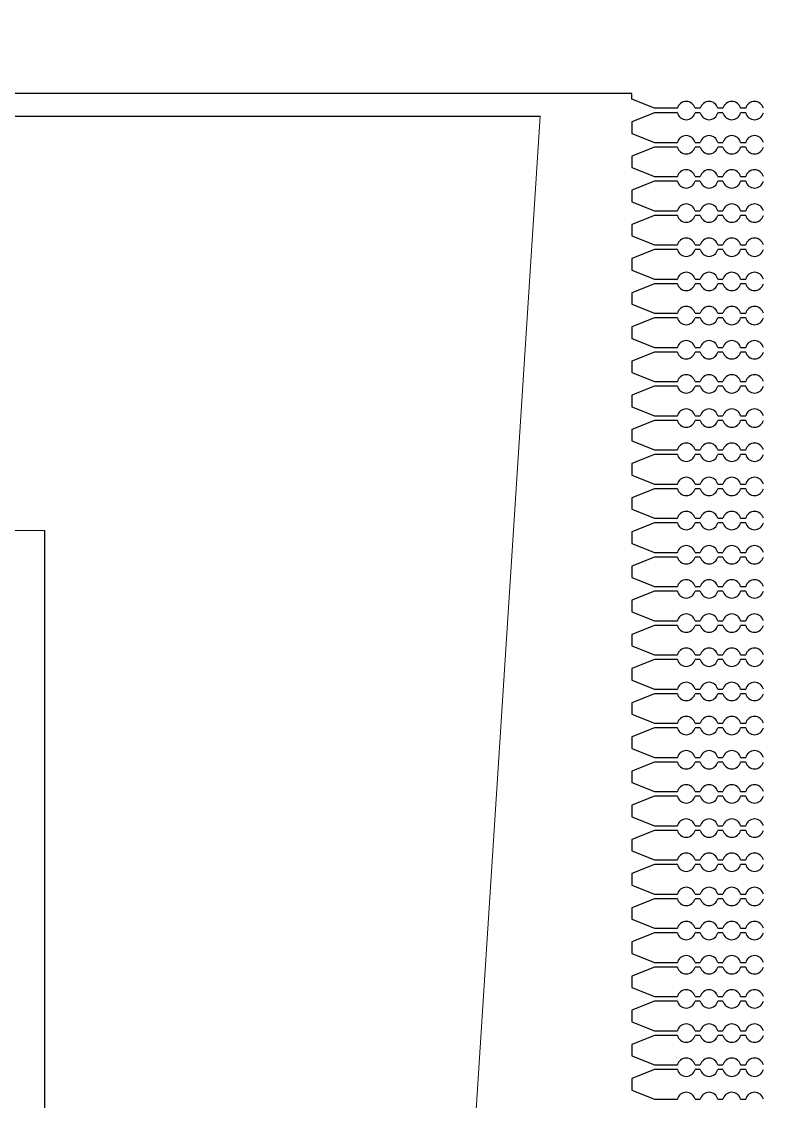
# Model space of a CAD drawing. Extents: x 4056 to 105656, y 4120 to 105720.
# Drawn here: x 56613 to 58241, y 76899 to 79270 of the extents above; entities that cross this region are included whole.
import ezdxf

# ---------------------------------------------------------------- set-up
doc = ezdxf.new("R2010")
doc.units = 13
doc.header["$MEASUREMENT"] = 0
doc.layers.add('Main Layer', color=7, linetype='Continuous', lineweight=0)

msp = doc.modelspace()

# ---------------------------------------------------------------- linework, layer by layer
for p, q in [((57952.1, 79111.7), (54007.4, 79111.7)), ((57952.1, 79099.2), (57952.1, 79111.7)), ((58002.1, 79079.2), (57952.1, 79099.2)), ((58052.1, 79079.2), (58002.1, 79079.2)), ((58102.1, 79079.2), (58090.9, 79079.2)), ((58152.1, 79079.2), (58140.9, 79079.2)), ((58202.1, 79079.2), (58190.9, 79079.2)), ((54057.4, 79061.7), (57750.8, 79061.7)), ((58002.1, 79069.2), (57952.1, 79049.2)), ((58052.1, 79069.2), (58002.1, 79069.2)), ((58002.1, 79069.2), (58002.1, 79069.2)), ((58102.1, 79069.2), (58090.9, 79069.2)), ((58152.1, 79069.2), (58140.9, 79069.2)), ((58202.1, 79069.2), (58190.9, 79069.2)), ((57952.1, 79049.2), (57952.1, 79024.2)), ((57952.1, 79024.2), (58002.1, 79004.2)), ((58002.1, 79004.2), (58052.1, 79004.2)), ((58090.9, 79004.2), (58102.1, 79004.2)), ((58140.9, 79004.2), (58152.1, 79004.2)), ((58190.9, 79004.2), (58202.1, 79004.2)), ((58002.1, 78994.2), (57952.1, 78974.2)), ((58052.1, 78994.2), (58002.1, 78994.2)), ((58002.1, 78994.2), (58002.1, 78994.2)), ((58102.1, 78994.2), (58090.9, 78994.2)), ((58152.1, 78994.2), (58140.9, 78994.2)), ((58202.1, 78994.2), (58190.9, 78994.2)), ((57952.1, 78974.2), (57952.1, 78949.2)), ((57952.1, 78949.2), (58002.1, 78929.2)), ((58002.1, 78919.2), (57952.1, 78899.2)), ((58002.1, 78929.2), (58052.1, 78929.2)), ((58052.1, 78919.2), (58002.1, 78919.2)), ((58002.1, 78919.2), (58002.1, 78919.2)), ((58090.9, 78929.2), (58102.1, 78929.2)), ((58102.1, 78919.2), (58090.9, 78919.2)), ((58140.9, 78929.2), (58152.1, 78929.2)), ((58152.1, 78919.2), (58140.9, 78919.2)), ((58190.9, 78929.2), (58202.1, 78929.2)), ((58202.1, 78919.2), (58190.9, 78919.2)), ((57952.1, 78899.2), (57952.1, 78874.2)), ((57952.1, 78874.2), (58002.1, 78854.2)), ((58002.1, 78844.2), (57952.1, 78824.2)), ((58002.1, 78854.2), (58052.1, 78854.2)), ((58052.1, 78844.2), (58002.1, 78844.2)), ((58002.1, 78844.2), (58002.1, 78844.2)), ((58090.9, 78854.2), (58102.1, 78854.2)), ((58102.1, 78844.2), (58090.9, 78844.2)), ((58140.9, 78854.2), (58152.1, 78854.2)), ((58152.1, 78844.2), (58140.9, 78844.2)), ((58190.9, 78854.2), (58202.1, 78854.2)), ((58202.1, 78844.2), (58190.9, 78844.2)), ((57952.1, 78824.2), (57952.1, 78799.2)), ((57952.1, 78799.2), (58002.1, 78779.2)), ((58002.1, 78769.2), (57952.1, 78749.2)), ((58002.1, 78779.2), (58052.1, 78779.2)), ((58052.1, 78769.2), (58002.1, 78769.2)), ((58002.1, 78769.2), (58002.1, 78769.2)), ((58090.9, 78779.2), (58102.1, 78779.2)), ((58102.1, 78769.2), (58090.9, 78769.2)), ((58140.9, 78779.2), (58152.1, 78779.2)), ((58152.1, 78769.2), (58140.9, 78769.2)), ((58190.9, 78779.2), (58202.1, 78779.2)), ((58202.1, 78769.2), (58190.9, 78769.2)), ((57952.1, 78749.2), (57952.1, 78724.2)), ((57952.1, 78724.2), (58002.1, 78704.2)), ((58002.1, 78704.2), (58052.1, 78704.2)), ((58090.9, 78704.2), (58102.1, 78704.2)), ((58140.9, 78704.2), (58152.1, 78704.2)), ((58190.9, 78704.2), (58202.1, 78704.2)), ((58002.1, 78694.2), (57952.1, 78674.2)), ((57952.1, 78674.2), (57952.1, 78649.2)), ((58052.1, 78694.2), (58002.1, 78694.2)), ((58002.1, 78694.2), (58002.1, 78694.2)), ((58102.1, 78694.2), (58090.9, 78694.2)), ((58152.1, 78694.2), (58140.9, 78694.2)), ((58202.1, 78694.2), (58190.9, 78694.2)), ((57952.1, 78649.2), (58002.1, 78629.2)), ((58002.1, 78629.2), (58052.1, 78629.2)), ((58090.9, 78629.2), (58102.1, 78629.2)), ((58140.9, 78629.2), (58152.1, 78629.2)), ((58190.9, 78629.2), (58202.1, 78629.2)), ((58002.1, 78619.2), (57952.1, 78599.2)), ((58052.1, 78619.2), (58002.1, 78619.2)), ((58002.1, 78619.2), (58002.1, 78619.2)), ((58102.1, 78619.2), (58090.9, 78619.2)), ((58152.1, 78619.2), (58140.9, 78619.2)), ((58202.1, 78619.2), (58190.9, 78619.2)), ((57952.1, 78599.2), (57952.1, 78574.2)), ((57952.1, 78574.2), (58002.1, 78554.2)), ((58002.1, 78554.2), (58052.1, 78554.2)), ((58090.9, 78554.2), (58102.1, 78554.2)), ((58140.9, 78554.2), (58152.1, 78554.2)), ((58190.9, 78554.2), (58202.1, 78554.2)), ((58002.1, 78544.2), (57952.1, 78524.2)), ((58052.1, 78544.2), (58002.1, 78544.2)), ((58002.1, 78544.2), (58002.1, 78544.2)), ((58102.1, 78544.2), (58090.9, 78544.2)), ((58152.1, 78544.2), (58140.9, 78544.2)), ((58202.1, 78544.2), (58190.9, 78544.2)), ((57952.1, 78524.2), (57952.1, 78499.2)), ((57952.1, 78499.2), (58002.1, 78479.2)), ((58002.1, 78469.2), (57952.1, 78449.2)), ((58002.1, 78479.2), (58052.1, 78479.2)), ((58052.1, 78469.2), (58002.1, 78469.2)), ((58002.1, 78469.2), (58002.1, 78469.2)), ((58090.9, 78479.2), (58102.1, 78479.2)), ((58102.1, 78469.2), (58090.9, 78469.2)), ((58140.9, 78479.2), (58152.1, 78479.2)), ((58152.1, 78469.2), (58140.9, 78469.2)), ((58190.9, 78479.2), (58202.1, 78479.2)), ((58202.1, 78469.2), (58190.9, 78469.2)), ((57952.1, 78449.2), (57952.1, 78424.2)), ((57952.1, 78424.2), (58002.1, 78404.2)), ((58002.1, 78394.2), (57952.1, 78374.2)), ((58002.1, 78404.2), (58052.1, 78404.2)), ((58052.1, 78394.2), (58002.1, 78394.2)), ((58002.1, 78394.2), (58002.1, 78394.2)), ((58090.9, 78404.2), (58102.1, 78404.2)), ((58102.1, 78394.2), (58090.9, 78394.2)), ((58140.9, 78404.2), (58152.1, 78404.2)), ((58152.1, 78394.2), (58140.9, 78394.2)), ((58190.9, 78404.2), (58202.1, 78404.2)), ((58202.1, 78394.2), (58190.9, 78394.2)), ((57952.1, 78374.2), (57952.1, 78349.2)), ((57952.1, 78349.2), (58002.1, 78329.2)), ((58002.1, 78319.2), (57952.1, 78299.2)), ((58002.1, 78329.2), (58052.1, 78329.2)), ((58052.1, 78319.2), (58002.1, 78319.2)), ((58002.1, 78319.2), (58002.1, 78319.2)), ((58090.9, 78329.2), (58102.1, 78329.2)), ((58102.1, 78319.2), (58090.9, 78319.2)), ((58140.9, 78329.2), (58152.1, 78329.2)), ((58152.1, 78319.2), (58140.9, 78319.2)), ((58190.9, 78329.2), (58202.1, 78329.2)), ((58202.1, 78319.2), (58190.9, 78319.2)), ((57952.1, 78299.2), (57952.1, 78274.2)), ((57952.1, 78274.2), (58002.1, 78254.2)), ((58002.1, 78244.2), (57952.1, 78224.2)), ((58002.1, 78254.2), (58052.1, 78254.2)), ((58052.1, 78244.2), (58002.1, 78244.2)), ((58002.1, 78244.2), (58002.1, 78244.2)), ((58090.9, 78254.2), (58102.1, 78254.2)), ((58102.1, 78244.2), (58090.9, 78244.2)), ((58140.9, 78254.2), (58152.1, 78254.2)), ((58152.1, 78244.2), (58140.9, 78244.2)), ((58190.9, 78254.2), (58202.1, 78254.2)), ((58202.1, 78244.2), (58190.9, 78244.2)), ((57952.1, 78224.2), (57952.1, 78199.2)), ((57952.1, 78199.2), (58002.1, 78179.2)), ((58002.1, 78179.2), (58052.1, 78179.2)), ((58090.9, 78179.2), (58102.1, 78179.2)), ((58140.9, 78179.2), (58152.1, 78179.2)), ((58190.9, 78179.2), (58202.1, 78179.2)), ((56662.7, 78152.2), (56662.7, 74998.8)), ((58002.1, 78169.2), (57952.1, 78149.2)), ((57952.1, 78149.2), (57952.1, 78124.2)), ((58052.1, 78169.2), (58002.1, 78169.2)), ((58002.1, 78169.2), (58002.1, 78169.2)), ((58102.1, 78169.2), (58090.9, 78169.2)), ((58152.1, 78169.2), (58140.9, 78169.2)), ((58202.1, 78169.2), (58190.9, 78169.2)), ((57952.1, 78124.2), (58002.1, 78104.2)), ((58002.1, 78104.2), (58052.1, 78104.2)), ((58090.9, 78104.2), (58102.1, 78104.2)), ((58140.9, 78104.2), (58152.1, 78104.2)), ((58190.9, 78104.2), (58202.1, 78104.2)), ((58002.1, 78094.2), (57952.1, 78074.2)), ((58052.1, 78094.2), (58002.1, 78094.2)), ((58002.1, 78094.2), (58002.1, 78094.2)), ((58102.1, 78094.2), (58090.9, 78094.2)), ((58152.1, 78094.2), (58140.9, 78094.2)), ((58202.1, 78094.2), (58190.9, 78094.2)), ((57952.1, 78074.2), (57952.1, 78049.2)), ((57952.1, 78049.2), (58002.1, 78029.2)), ((58002.1, 78019.2), (57952.1, 77999.2)), ((58002.1, 78029.2), (58052.1, 78029.2)), ((58052.1, 78019.2), (58002.1, 78019.2)), ((58002.1, 78019.2), (58002.1, 78019.2)), ((58090.9, 78029.2), (58102.1, 78029.2)), ((58102.1, 78019.2), (58090.9, 78019.2)), ((58140.9, 78029.2), (58152.1, 78029.2)), ((58152.1, 78019.2), (58140.9, 78019.2)), ((58190.9, 78029.2), (58202.1, 78029.2)), ((58202.1, 78019.2), (58190.9, 78019.2)), ((57952.1, 77999.2), (57952.1, 77974.2)), ((57952.1, 77974.2), (58002.1, 77954.2)), ((58002.1, 77944.2), (57952.1, 77924.2)), ((58002.1, 77954.2), (58052.1, 77954.2)), ((58052.1, 77944.2), (58002.1, 77944.2)), ((58002.1, 77944.2), (58002.1, 77944.2)), ((58090.9, 77954.2), (58102.1, 77954.2)), ((58102.1, 77944.2), (58090.9, 77944.2)), ((58140.9, 77954.2), (58152.1, 77954.2)), ((58152.1, 77944.2), (58140.9, 77944.2)), ((58190.9, 77954.2), (58202.1, 77954.2)), ((58202.1, 77944.2), (58190.9, 77944.2)), ((57952.1, 77924.2), (57952.1, 77899.2)), ((57952.1, 77899.2), (58002.1, 77879.2)), ((58002.1, 77869.2), (57952.1, 77849.2)), ((58002.1, 77879.2), (58052.1, 77879.2)), ((58052.1, 77869.2), (58002.1, 77869.2)), ((58002.1, 77869.2), (58002.1, 77869.2)), ((58090.9, 77879.2), (58102.1, 77879.2)), ((58102.1, 77869.2), (58090.9, 77869.2)), ((58140.9, 77879.2), (58152.1, 77879.2)), ((58152.1, 77869.2), (58140.9, 77869.2)), ((58190.9, 77879.2), (58202.1, 77879.2)), ((58202.1, 77869.2), (58190.9, 77869.2)), ((57952.1, 77849.2), (57952.1, 77824.2)), ((57952.1, 77824.2), (58002.1, 77804.2)), ((58002.1, 77794.2), (57952.1, 77774.2)), ((58002.1, 77804.2), (58052.1, 77804.2)), ((58052.1, 77794.2), (58002.1, 77794.2)), ((58002.1, 77794.2), (58002.1, 77794.2)), ((58090.9, 77804.2), (58102.1, 77804.2)), ((58102.1, 77794.2), (58090.9, 77794.2)), ((58140.9, 77804.2), (58152.1, 77804.2)), ((58152.1, 77794.2), (58140.9, 77794.2)), ((58190.9, 77804.2), (58202.1, 77804.2)), ((58202.1, 77794.2), (58190.9, 77794.2)), ((57952.1, 77774.2), (57952.1, 77749.2)), ((57952.1, 77749.2), (58002.1, 77729.2)), ((58002.1, 77729.2), (58052.1, 77729.2)), ((58090.9, 77729.2), (58102.1, 77729.2)), ((58140.9, 77729.2), (58152.1, 77729.2)), ((58190.9, 77729.2), (58202.1, 77729.2)), ((58002.1, 77719.2), (57952.1, 77699.2)), ((57952.1, 77699.2), (57952.1, 77674.2)), ((58052.1, 77719.2), (58002.1, 77719.2)), ((58002.1, 77719.2), (58002.1, 77719.2)), ((58102.1, 77719.2), (58090.9, 77719.2)), ((58152.1, 77719.2), (58140.9, 77719.2)), ((58202.1, 77719.2), (58190.9, 77719.2)), ((57952.1, 77674.2), (58002.1, 77654.2)), ((58002.1, 77654.2), (58052.1, 77654.2)), ((58090.9, 77654.2), (58102.1, 77654.2)), ((58140.9, 77654.2), (58152.1, 77654.2)), ((58190.9, 77654.2), (58202.1, 77654.2)), ((58002.1, 77644.2), (57952.1, 77624.2)), ((58052.1, 77644.2), (58002.1, 77644.2)), ((58002.1, 77644.2), (58002.1, 77644.2)), ((58102.1, 77644.2), (58090.9, 77644.2)), ((58152.1, 77644.2), (58140.9, 77644.2)), ((58202.1, 77644.2), (58190.9, 77644.2)), ((57952.1, 77624.2), (57952.1, 77599.2)), ((57952.1, 77599.2), (58002.1, 77579.2)), ((58002.1, 77569.2), (57952.1, 77549.2)), ((58002.1, 77579.2), (58052.1, 77579.2)), ((58052.1, 77569.2), (58002.1, 77569.2)), ((58002.1, 77569.2), (58002.1, 77569.2)), ((58090.9, 77579.2), (58102.1, 77579.2)), ((58102.1, 77569.2), (58090.9, 77569.2)), ((58140.9, 77579.2), (58152.1, 77579.2)), ((58152.1, 77569.2), (58140.9, 77569.2)), ((58190.9, 77579.2), (58202.1, 77579.2)), ((58202.1, 77569.2), (58190.9, 77569.2)), ((57952.1, 77549.2), (57952.1, 77524.2)), ((57952.1, 77524.2), (58002.1, 77504.2)), ((58002.1, 77494.2), (57952.1, 77474.2)), ((58002.1, 77504.2), (58052.1, 77504.2)), ((58052.1, 77494.2), (58002.1, 77494.2)), ((58002.1, 77494.2), (58002.1, 77494.2)), ((58090.9, 77504.2), (58102.1, 77504.2)), ((58102.1, 77494.2), (58090.9, 77494.2)), ((58140.9, 77504.2), (58152.1, 77504.2)), ((58152.1, 77494.2), (58140.9, 77494.2)), ((58190.9, 77504.2), (58202.1, 77504.2)), ((58202.1, 77494.2), (58190.9, 77494.2)), ((57952.1, 77474.2), (57952.1, 77449.2)), ((57952.1, 77449.2), (58002.1, 77429.2)), ((58002.1, 77419.2), (57952.1, 77399.2)), ((58002.1, 77429.2), (58052.1, 77429.2)), ((58052.1, 77419.2), (58002.1, 77419.2)), ((58002.1, 77419.2), (58002.1, 77419.2)), ((58090.9, 77429.2), (58102.1, 77429.2)), ((58102.1, 77419.2), (58090.9, 77419.2)), ((58140.9, 77429.2), (58152.1, 77429.2)), ((58152.1, 77419.2), (58140.9, 77419.2)), ((58190.9, 77429.2), (58202.1, 77429.2)), ((58202.1, 77419.2), (58190.9, 77419.2)), ((57952.1, 77399.2), (57952.1, 77374.2)), ((57952.1, 77374.2), (58002.1, 77354.2)), ((58002.1, 77344.2), (57952.1, 77324.2)), ((58002.1, 77354.2), (58052.1, 77354.2)), ((58052.1, 77344.2), (58002.1, 77344.2)), ((58002.1, 77344.2), (58002.1, 77344.2)), ((58090.9, 77354.2), (58102.1, 77354.2)), ((58102.1, 77344.2), (58090.9, 77344.2)), ((58140.9, 77354.2), (58152.1, 77354.2)), ((58152.1, 77344.2), (58140.9, 77344.2)), ((58190.9, 77354.2), (58202.1, 77354.2)), ((58202.1, 77344.2), (58190.9, 77344.2)), ((57952.1, 77324.2), (57952.1, 77299.2)), ((57952.1, 77299.2), (58002.1, 77279.2)), ((58002.1, 77279.2), (58052.1, 77279.2)), ((58090.9, 77279.2), (58102.1, 77279.2)), ((58140.9, 77279.2), (58152.1, 77279.2)), ((58190.9, 77279.2), (58202.1, 77279.2)), ((58002.1, 77269.2), (57952.1, 77249.2)), ((57952.1, 77249.2), (57952.1, 77224.2)), ((58052.1, 77269.2), (58002.1, 77269.2)), ((58002.1, 77269.2), (58002.1, 77269.2)), ((58102.1, 77269.2), (58090.9, 77269.2)), ((58152.1, 77269.2), (58140.9, 77269.2)), ((58202.1, 77269.2), (58190.9, 77269.2)), ((57952.1, 77224.2), (58002.1, 77204.2)), ((58002.1, 77204.2), (58052.1, 77204.2)), ((58090.9, 77204.2), (58102.1, 77204.2)), ((58140.9, 77204.2), (58152.1, 77204.2)), ((58190.9, 77204.2), (58202.1, 77204.2)), ((58002.1, 77194.2), (57952.1, 77174.2)), ((58052.1, 77194.2), (58002.1, 77194.2)), ((58002.1, 77194.2), (58002.1, 77194.2)), ((58102.1, 77194.2), (58090.9, 77194.2)), ((58152.1, 77194.2), (58140.9, 77194.2)), ((58202.1, 77194.2), (58190.9, 77194.2)), ((57952.1, 77174.2), (57952.1, 77149.2)), ((57952.1, 77149.2), (58002.1, 77129.2)), ((58002.1, 77119.2), (57952.1, 77099.2)), ((58002.1, 77129.2), (58052.1, 77129.2)), ((58052.1, 77119.2), (58002.1, 77119.2)), ((58002.1, 77119.2), (58002.1, 77119.2)), ((58090.9, 77129.2), (58102.1, 77129.2)), ((58102.1, 77119.2), (58090.9, 77119.2)), ((58140.9, 77129.2), (58152.1, 77129.2)), ((58152.1, 77119.2), (58140.9, 77119.2)), ((58190.9, 77129.2), (58202.1, 77129.2)), ((58202.1, 77119.2), (58190.9, 77119.2)), ((57952.1, 77099.2), (57952.1, 77074.2)), ((57952.1, 77074.2), (58002.1, 77054.2)), ((58002.1, 77044.2), (57952.1, 77024.2)), ((58002.1, 77054.2), (58052.1, 77054.2)), ((58052.1, 77044.2), (58002.1, 77044.2)), ((58002.1, 77044.2), (58002.1, 77044.2)), ((58090.9, 77054.2), (58102.1, 77054.2)), ((58102.1, 77044.2), (58090.9, 77044.2)), ((58140.9, 77054.2), (58152.1, 77054.2)), ((58152.1, 77044.2), (58140.9, 77044.2)), ((58190.9, 77054.2), (58202.1, 77054.2)), ((58202.1, 77044.2), (58190.9, 77044.2)), ((57952.1, 77024.2), (57952.1, 76999.2)), ((57952.1, 76999.2), (58002.1, 76979.2)), ((58002.1, 76969.2), (57952.1, 76949.2)), ((58002.1, 76979.2), (58052.1, 76979.2)), ((58052.1, 76969.2), (58002.1, 76969.2)), ((58002.1, 76969.2), (58002.1, 76969.2)), ((58090.9, 76979.2), (58102.1, 76979.2)), ((58102.1, 76969.2), (58090.9, 76969.2)), ((58140.9, 76979.2), (58152.1, 76979.2)), ((58152.1, 76969.2), (58140.9, 76969.2)), ((58190.9, 76979.2), (58202.1, 76979.2)), ((58202.1, 76969.2), (58190.9, 76969.2)), ((57952.1, 76949.2), (57952.1, 76924.2)), ((57952.1, 76924.2), (58002.1, 76904.2)), ((58002.1, 76904.2), (58052.1, 76904.2)), ((58090.9, 76904.2), (58102.1, 76904.2)), ((58140.9, 76904.2), (58152.1, 76904.2)), ((58190.9, 76904.2), (58202.1, 76904.2))]:
    msp.add_line(p, q)
at = {"lineweight": 0}
for p, q in [((57750.8, 79061.7), (57460.2, 74549.2)), ((56662.7, 78152.2), (54186.1, 78152.2))]:
    msp.add_line(p, q, dxfattribs=at)
msp.add_circle((61011.6, 73976.1), 11000, dxfattribs=at)
for centre, start, end in [((58071.5, 79074.2), 14.4775, 165.5225), ((58121.5, 79074.2), 14.4775, 165.5225), ((58171.5, 79074.2), 14.4775, 165.5225), ((58221.5, 79074.2), 14.4775, 165.5225), ((58071.5, 79074.2), 194.4775, 345.5225), ((58121.5, 79074.2), 194.4775, 345.5225), ((58171.5, 79074.2), 194.4775, 345.5225), ((58221.5, 79074.2), 194.4775, 345.5225), ((58071.5, 78999.2), 14.4775, 165.5225), ((58121.5, 78999.2), 14.4775, 165.5225), ((58171.5, 78999.2), 14.4775, 165.5225), ((58221.5, 78999.2), 14.4775, 165.5225), ((58071.5, 78999.2), 194.4775, 345.5225), ((58121.5, 78999.2), 194.4775, 345.5225), ((58171.5, 78999.2), 194.4775, 345.5225), ((58221.5, 78999.2), 194.4775, 345.5225), ((58071.5, 78924.2), 14.4775, 165.5225), ((58121.5, 78924.2), 14.4775, 165.5225), ((58171.5, 78924.2), 14.4775, 165.5225), ((58221.5, 78924.2), 14.4775, 165.5225), ((58071.5, 78924.2), 194.4775, 345.5225), ((58121.5, 78924.2), 194.4775, 345.5225), ((58171.5, 78924.2), 194.4775, 345.5225), ((58221.5, 78924.2), 194.4775, 345.5225), ((58071.5, 78849.2), 14.4775, 165.5225), ((58121.5, 78849.2), 14.4775, 165.5225), ((58171.5, 78849.2), 14.4775, 165.5225), ((58221.5, 78849.2), 14.4775, 165.5225), ((58071.5, 78849.2), 194.4775, 345.5225), ((58121.5, 78849.2), 194.4775, 345.5225), ((58171.5, 78849.2), 194.4775, 345.5225), ((58221.5, 78849.2), 194.4775, 345.5225), ((58071.5, 78774.2), 14.4775, 165.5225), ((58121.5, 78774.2), 14.4775, 165.5225), ((58171.5, 78774.2), 14.4775, 165.5225), ((58221.5, 78774.2), 14.4775, 165.5225), ((58071.5, 78774.2), 194.4775, 345.5225), ((58121.5, 78774.2), 194.4775, 345.5225), ((58171.5, 78774.2), 194.4775, 345.5225), ((58221.5, 78774.2), 194.4775, 345.5225), ((58071.5, 78699.2), 14.4775, 165.5225), ((58121.5, 78699.2), 14.4775, 165.5225), ((58171.5, 78699.2), 14.4775, 165.5225), ((58221.5, 78699.2), 14.4775, 165.5225), ((58071.5, 78699.2), 194.4775, 345.5225), ((58121.5, 78699.2), 194.4775, 345.5225), ((58171.5, 78699.2), 194.4775, 345.5225), ((58221.5, 78699.2), 194.4775, 345.5225), ((58071.5, 78624.2), 14.4775, 165.5225), ((58121.5, 78624.2), 14.4775, 165.5225), ((58171.5, 78624.2), 14.4775, 165.5225), ((58221.5, 78624.2), 14.4775, 165.5225), ((58071.5, 78624.2), 194.4775, 345.5225), ((58121.5, 78624.2), 194.4775, 345.5225), ((58171.5, 78624.2), 194.4775, 345.5225), ((58221.5, 78624.2), 194.4775, 345.5225), ((58071.5, 78549.2), 14.4775, 165.5225), ((58121.5, 78549.2), 14.4775, 165.5225), ((58171.5, 78549.2), 14.4775, 165.5225), ((58221.5, 78549.2), 14.4775, 165.5225), ((58071.5, 78549.2), 194.4775, 345.5225), ((58121.5, 78549.2), 194.4775, 345.5225), ((58171.5, 78549.2), 194.4775, 345.5225), ((58221.5, 78549.2), 194.4775, 345.5225), ((58071.5, 78474.2), 14.4775, 165.5225), ((58121.5, 78474.2), 14.4775, 165.5225), ((58171.5, 78474.2), 14.4775, 165.5225), ((58221.5, 78474.2), 14.4775, 165.5225), ((58071.5, 78474.2), 194.4775, 345.5225), ((58121.5, 78474.2), 194.4775, 345.5225), ((58171.5, 78474.2), 194.4775, 345.5225), ((58221.5, 78474.2), 194.4775, 345.5225), ((58071.5, 78399.2), 14.4775, 165.5225), ((58121.5, 78399.2), 14.4775, 165.5225), ((58171.5, 78399.2), 14.4775, 165.5225), ((58221.5, 78399.2), 14.4775, 165.5225), ((58071.5, 78399.2), 194.4775, 345.5225), ((58121.5, 78399.2), 194.4775, 345.5225), ((58171.5, 78399.2), 194.4775, 345.5225), ((58221.5, 78399.2), 194.4775, 345.5225), ((58071.5, 78324.2), 14.4775, 165.5225), ((58121.5, 78324.2), 14.4775, 165.5225), ((58171.5, 78324.2), 14.4775, 165.5225), ((58221.5, 78324.2), 14.4775, 165.5225), ((58071.5, 78324.2), 194.4775, 345.5225), ((58121.5, 78324.2), 194.4775, 345.5225), ((58171.5, 78324.2), 194.4775, 345.5225), ((58221.5, 78324.2), 194.4775, 345.5225), ((58071.5, 78249.2), 14.4775, 165.5225), ((58121.5, 78249.2), 14.4775, 165.5225), ((58171.5, 78249.2), 14.4775, 165.5225), ((58221.5, 78249.2), 14.4775, 165.5225), ((58071.5, 78249.2), 194.4775, 345.5225), ((58121.5, 78249.2), 194.4775, 345.5225), ((58171.5, 78249.2), 194.4775, 345.5225), ((58221.5, 78249.2), 194.4775, 345.5225), ((58071.5, 78174.2), 14.4775, 165.5225), ((58121.5, 78174.2), 14.4775, 165.5225), ((58171.5, 78174.2), 14.4775, 165.5225), ((58221.5, 78174.2), 14.4775, 165.5225), ((58071.5, 78174.2), 194.4775, 345.5225), ((58121.5, 78174.2), 194.4775, 345.5225), ((58171.5, 78174.2), 194.4775, 345.5225), ((58221.5, 78174.2), 194.4775, 345.5225), ((58071.5, 78099.2), 14.4775, 165.5225), ((58121.5, 78099.2), 14.4775, 165.5225), ((58171.5, 78099.2), 14.4775, 165.5225), ((58221.5, 78099.2), 14.4775, 165.5225), ((58071.5, 78099.2), 194.4775, 345.5225), ((58121.5, 78099.2), 194.4775, 345.5225), ((58171.5, 78099.2), 194.4775, 345.5225), ((58221.5, 78099.2), 194.4775, 345.5225), ((58071.5, 78024.2), 14.4775, 165.5225), ((58121.5, 78024.2), 14.4775, 165.5225), ((58171.5, 78024.2), 14.4775, 165.5225), ((58221.5, 78024.2), 14.4775, 165.5225), ((58071.5, 78024.2), 194.4775, 345.5225), ((58121.5, 78024.2), 194.4775, 345.5225), ((58171.5, 78024.2), 194.4775, 345.5225), ((58221.5, 78024.2), 194.4775, 345.5225), ((58071.5, 77949.2), 14.4775, 165.5225), ((58121.5, 77949.2), 14.4775, 165.5225), ((58171.5, 77949.2), 14.4775, 165.5225), ((58221.5, 77949.2), 14.4775, 165.5225), ((58071.5, 77949.2), 194.4775, 345.5225), ((58121.5, 77949.2), 194.4775, 345.5225), ((58171.5, 77949.2), 194.4775, 345.5225), ((58221.5, 77949.2), 194.4775, 345.5225), ((58071.5, 77874.2), 14.4775, 165.5225), ((58121.5, 77874.2), 14.4775, 165.5225), ((58171.5, 77874.2), 14.4775, 165.5225), ((58221.5, 77874.2), 14.4775, 165.5225), ((58071.5, 77874.2), 194.4775, 345.5225), ((58121.5, 77874.2), 194.4775, 345.5225), ((58171.5, 77874.2), 194.4775, 345.5225), ((58221.5, 77874.2), 194.4775, 345.5225), ((58071.5, 77799.2), 14.4775, 165.5225), ((58121.5, 77799.2), 14.4775, 165.5225), ((58171.5, 77799.2), 14.4775, 165.5225), ((58221.5, 77799.2), 14.4775, 165.5225), ((58071.5, 77799.2), 194.4775, 345.5225), ((58121.5, 77799.2), 194.4775, 345.5225), ((58171.5, 77799.2), 194.4775, 345.5225), ((58221.5, 77799.2), 194.4775, 345.5225), ((58071.5, 77724.2), 14.4775, 165.5225), ((58121.5, 77724.2), 14.4775, 165.5225), ((58171.5, 77724.2), 14.4775, 165.5225), ((58221.5, 77724.2), 14.4775, 165.5225), ((58071.5, 77724.2), 194.4775, 345.5225), ((58121.5, 77724.2), 194.4775, 345.5225), ((58171.5, 77724.2), 194.4775, 345.5225), ((58221.5, 77724.2), 194.4775, 345.5225), ((58071.5, 77649.2), 14.4775, 165.5225), ((58121.5, 77649.2), 14.4775, 165.5225), ((58171.5, 77649.2), 14.4775, 165.5225), ((58221.5, 77649.2), 14.4775, 165.5225), ((58071.5, 77649.2), 194.4775, 345.5225), ((58121.5, 77649.2), 194.4775, 345.5225), ((58171.5, 77649.2), 194.4775, 345.5225), ((58221.5, 77649.2), 194.4775, 345.5225), ((58071.5, 77574.2), 14.4775, 165.5225), ((58121.5, 77574.2), 14.4775, 165.5225), ((58171.5, 77574.2), 14.4775, 165.5225), ((58221.5, 77574.2), 14.4775, 165.5225), ((58071.5, 77574.2), 194.4775, 345.5225), ((58121.5, 77574.2), 194.4775, 345.5225), ((58171.5, 77574.2), 194.4775, 345.5225), ((58221.5, 77574.2), 194.4775, 345.5225), ((58071.5, 77499.2), 14.4775, 165.5225), ((58121.5, 77499.2), 14.4775, 165.5225), ((58171.5, 77499.2), 14.4775, 165.5225), ((58221.5, 77499.2), 14.4775, 165.5225), ((58071.5, 77499.2), 194.4775, 345.5225), ((58121.5, 77499.2), 194.4775, 345.5225), ((58171.5, 77499.2), 194.4775, 345.5225), ((58221.5, 77499.2), 194.4775, 345.5225), ((58071.5, 77424.2), 14.4775, 165.5225), ((58121.5, 77424.2), 14.4775, 165.5225), ((58171.5, 77424.2), 14.4775, 165.5225), ((58221.5, 77424.2), 14.4775, 165.5225), ((58071.5, 77424.2), 194.4775, 345.5225), ((58121.5, 77424.2), 194.4775, 345.5225), ((58171.5, 77424.2), 194.4775, 345.5225), ((58221.5, 77424.2), 194.4775, 345.5225), ((58071.5, 77349.2), 14.4775, 165.5225), ((58121.5, 77349.2), 14.4775, 165.5225), ((58171.5, 77349.2), 14.4775, 165.5225), ((58221.5, 77349.2), 14.4775, 165.5225), ((58071.5, 77349.2), 194.4775, 345.5225), ((58121.5, 77349.2), 194.4775, 345.5225), ((58171.5, 77349.2), 194.4775, 345.5225), ((58221.5, 77349.2), 194.4775, 345.5225), ((58071.5, 77274.2), 14.4775, 165.5225), ((58121.5, 77274.2), 14.4775, 165.5225), ((58171.5, 77274.2), 14.4775, 165.5225), ((58221.5, 77274.2), 14.4775, 165.5225), ((58071.5, 77274.2), 194.4775, 345.5225), ((58121.5, 77274.2), 194.4775, 345.5225), ((58171.5, 77274.2), 194.4775, 345.5225), ((58221.5, 77274.2), 194.4775, 345.5225), ((58071.5, 77199.2), 14.4775, 165.5225), ((58121.5, 77199.2), 14.4775, 165.5225), ((58171.5, 77199.2), 14.4775, 165.5225), ((58221.5, 77199.2), 14.4775, 165.5225), ((58071.5, 77199.2), 194.4775, 345.5225), ((58121.5, 77199.2), 194.4775, 345.5225), ((58171.5, 77199.2), 194.4775, 345.5225), ((58221.5, 77199.2), 194.4775, 345.5225), ((58071.5, 77124.2), 14.4775, 165.5225), ((58121.5, 77124.2), 14.4775, 165.5225), ((58171.5, 77124.2), 14.4775, 165.5225), ((58221.5, 77124.2), 14.4775, 165.5225), ((58071.5, 77124.2), 194.4775, 345.5225), ((58121.5, 77124.2), 194.4775, 345.5225), ((58171.5, 77124.2), 194.4775, 345.5225), ((58221.5, 77124.2), 194.4775, 345.5225), ((58071.5, 77049.2), 14.4775, 165.5225), ((58121.5, 77049.2), 14.4775, 165.5225), ((58171.5, 77049.2), 14.4775, 165.5225), ((58221.5, 77049.2), 14.4775, 165.5225), ((58071.5, 77049.2), 194.4775, 345.5225), ((58121.5, 77049.2), 194.4775, 345.5225), ((58171.5, 77049.2), 194.4775, 345.5225), ((58221.5, 77049.2), 194.4775, 345.5225), ((58071.5, 76974.2), 14.4775, 165.5225), ((58121.5, 76974.2), 14.4775, 165.5225), ((58171.5, 76974.2), 14.4775, 165.5225), ((58221.5, 76974.2), 14.4775, 165.5225), ((58071.5, 76974.2), 194.4775, 345.5225), ((58121.5, 76974.2), 194.4775, 345.5225), ((58171.5, 76974.2), 194.4775, 345.5225), ((58221.5, 76974.2), 194.4775, 345.5225), ((58071.5, 76899.2), 14.4775, 165.5225), ((58121.5, 76899.2), 14.4775, 165.5225), ((58171.5, 76899.2), 14.4775, 165.5225), ((58221.5, 76899.2), 14.4775, 165.5225)]:
    msp.add_arc(centre, 20, start, end)
at = {"layer": 'Main Layer'}
msp.add_circle((54856, 54920.5), 50800, dxfattribs=at)

doc.saveas('drawing.dxf')
